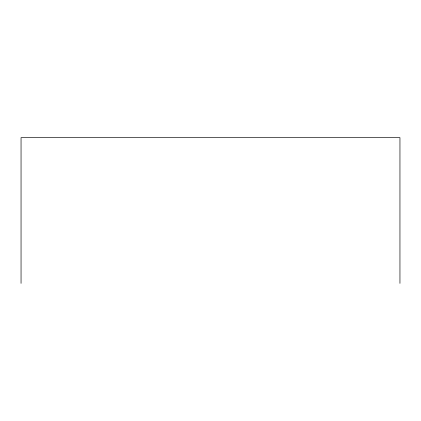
<?xml version="1.0" encoding="UTF-8"?>
<svg xmlns="http://www.w3.org/2000/svg" width="421" height="421" viewBox="0 0 421 421"><rect width="100%" height="100%" fill="white"/><g stroke="black" fill="none" stroke-linecap="round" stroke-linejoin="round"><path stroke-width="0.63" d="M399.95 283.359L399.95 137.641L21.05 137.641L21.05 283.359"/></g></svg>
